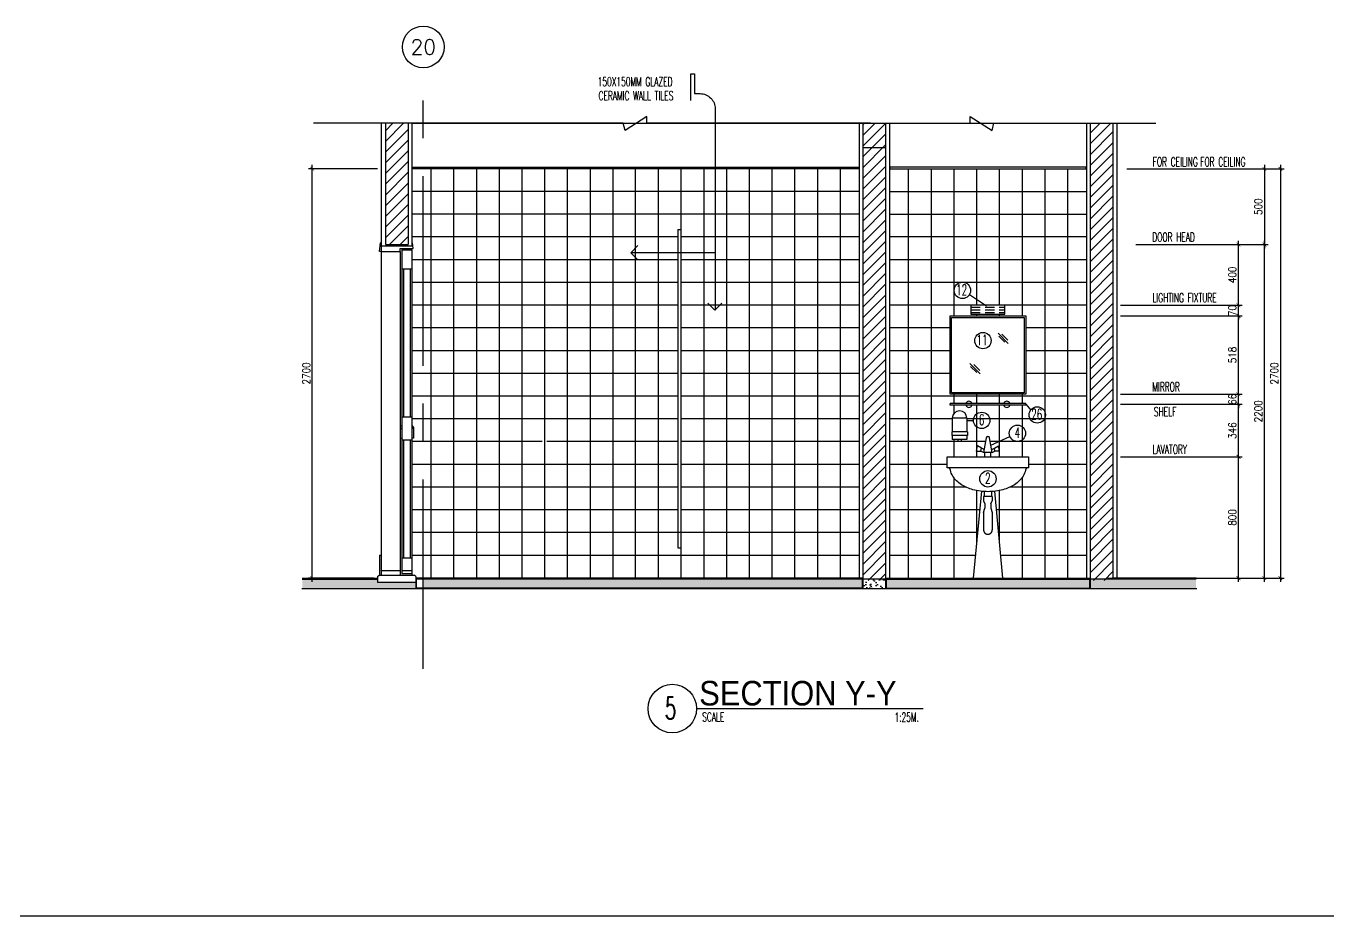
# Model space of a CAD drawing. Extents: x -171191 to -142314, y 196391 to 216316.
# Drawn here: x -162602 to -154013, y 196391 to 202261 of the extents above; entities that cross this region are included whole.
import ezdxf
from ezdxf.enums import TextEntityAlignment as Align

# ---------------------------------------------------------------- set-up
doc = ezdxf.new("R2010")
doc.units = 0
doc.header["$LTSCALE"] = 500
doc.header["$MEASUREMENT"] = 0
doc.linetypes.add('CENTERX2', pattern=[4, 2.5, -0.5, 0.5, -0.5])
doc.linetypes.add('HIDDEN2', pattern=[0.1875, 0.125, -0.0625])
doc.layers.get('0').update_dxf_attribs({"linetype": 'CONTINUOUS'})
doc.layers.get('DEFPOINTS').update_dxf_attribs({"linetype": 'CONTINUOUS'})
for name, color, linetype in [('A-SFIX', 2, 'CONTINUOUS'), ('AX-CR', 2, 'CONTINUOUS'), ('AX-TXT', 2, 'CONTINUOUS'), ('AXES', 11, 'CENTERX2'), ('Dimout', 4, 'CONTINUOUS'), ('DW', 7, 'CONTINUOUS'), ('ELE', 3, 'CONTINUOUS'), ('ELV', 7, 'CONTINUOUS'), ('FIX', 2, 'CONTINUOUS'), ('HATCH', 8, 'CONTINUOUS'), ('HatchA', 11, 'CONTINUOUS'), ('PART', 9, 'CONTINUOUS'), ('Plaster', 7, 'CONTINUOUS'), ('SANI', 2, 'CONTINUOUS'), ('Tile', 5, 'CONTINUOUS'), ('TITLE', 1, 'CONTINUOUS'), ('TXT', 2, 'CONTINUOUS'), ('TXT1', 2, 'CONTINUOUS'), ('WALL', 6, 'CONTINUOUS'), ('WallPartition', 2, 'CONTINUOUS'), ('Windows', 9, 'CONTINUOUS')]:
    doc.layers.add(name, color=color, linetype=linetype)
doc.styles.add('DIM', font='simplex.shx', dxfattribs={"width": 0.85})
doc.styles.add('ROMANS', font='romans.shx', dxfattribs={"width": 0.6})
doc.styles.add('TTXT', font='swisse.ttf', dxfattribs={"width": 0.9})
doc.dimstyles.new('DIM1-25', dxfattribs={"dimscale": 25, "dimtxt": 2, "dimasz": 1, "dimexe": 1, "dimexo": 1, "dimgap": 0.6, "dimtad": 1, "dimdec": 0, "dimdsep": 46, "dimtxsty": 'DIM', "dimblk1": 'ARCHTICK', "dimblk2": 'ARCHTICK', "dimsah": 1, "dimcen": 0.09, "dimdle": 1, "dimclrd": 256, "dimclrt": 2, "dimadec": 0, "dimazin": 0, "dimtfac": 1, "dimtdec": 0, "dimtix": 1, "dimtmove": 1, "dimatfit": 3, "dimldrblk": 'ARCHTICK', "dimfxl": 0, "dimtvp": 2, "dimtolj": 1, "dimtzin": 0, "dimarcsym": 0})
pattern_1 = [(45, (43431.857, -20939.98), (-35.355339, 35.355339), [])]
pattern_2 = [(142.5, (-363976.94, -43148.528), (1.574834, 48.170594), [0, -38, 0, -42.5, 0, -40.625]), (172.5, (-363976.94, -43148.53), (-44.244418, 70.553652), [0, -20.5, 0, -34.25, 0, -13.125]), (212.5, (-363946.19, -43148.53), (-77.8535465, 0.1414763), [0, -12.5, 0, -45, 0, -58.75]), (222.5, (-363946.19, -43148.53), (-75.153165, 21.941889), [0, -6.25, 0, -29.5, 0, -33.75])]

# ---------------------------------------------------------------- blocks, each defined once
blk = doc.blocks.new('A0-BOX')
at = {"layer": 'TITLE'}
blk.add_line((0, 0), (113.3, 0), dxfattribs=at)
blk = doc.blocks.new('_ARCHTICK')
at = {"color": 0, "linetype": 'ByBlock', "const_width": 0.15}
blk.add_lwpolyline([(-0.5, -0.5), (0.5, 0.5)], dxfattribs=at)
blk = doc.blocks.new('*D123')
at = {"layer": 'DEFPOINTS', "color": 0}
for p in [(-154432.2, 201319.2), (-154432.2, 198619.2), (-154326.3, 198619.2)]:
    blk.add_point(p, dxfattribs=at)
at = {"layer": 'Dimout', "lineweight": -2}
blk.add_line((-154326.3, 201344.2), (-154326.3, 198594.2), dxfattribs=at)
at = {"layer": 'Dimout', "color": 0, "lineweight": -2}
for p, q in [((-154407.2, 201319.2), (-154301.3, 201319.2)), ((-154407.2, 198619.2), (-154301.3, 198619.2))]:
    blk.add_line(p, q, dxfattribs=at)
at = {"layer": 'Dimout', "lineweight": -2, "xscale": 25, "yscale": 25, "zscale": 25}
for p, rotation in [((-154326.3, 201319.2), 90), ((-154326.3, 198619.2), 270)]:
    blk.add_blockref('_ARCHTICK', p, dxfattribs=dict(at, rotation=rotation))
at = {"layer": 'Dimout', "color": 2, "insert": (-154366.3, 199969.2), "char_height": 50, "attachment_point": 5, "rotation": 90, "style": 'DIM'}
blk.add_mtext('\\A1;2700', dxfattribs=at)
blk = doc.blocks.new('*D121')
at = {"layer": 'DEFPOINTS', "color": 0}
for p in [(-155364.1, 201319.2), (-155304.7, 200819.2), (-154432.2, 200819.2)]:
    blk.add_point(p, dxfattribs=at)
at = {"layer": 'Dimout', "lineweight": -2}
blk.add_line((-154432.2, 201344.2), (-154432.2, 200794.2), dxfattribs=at)
at = {"layer": 'Dimout', "color": 0, "lineweight": -2}
for p, q in [((-155339.1, 201319.2), (-154407.2, 201319.2)), ((-155279.7, 200819.2), (-154407.2, 200819.2))]:
    blk.add_line(p, q, dxfattribs=at)
at = {"layer": 'Dimout', "lineweight": -2, "xscale": 25, "yscale": 25, "zscale": 25}
for p, rotation in [((-154432.2, 201319.2), 90), ((-154432.2, 200819.2), 270)]:
    blk.add_blockref('_ARCHTICK', p, dxfattribs=dict(at, rotation=rotation))
at = {"layer": 'Dimout', "color": 2, "insert": (-154472.2, 201069.2), "char_height": 50, "attachment_point": 5, "rotation": 90, "style": 'DIM'}
blk.add_mtext('\\A1;500', dxfattribs=at)
blk = doc.blocks.new('walling')
at = {"layer": 'ELV'}
blk.add_line((0.1363, -1.1797), (-0.4198, -1.1797), dxfattribs=at)
blk.add_lwpolyline([(-0.025, -0.176), (-0.025, 0), (0, 0), (0, -0.1306), (0.0363, -0.1306, -0.414214), (0.1363, -0.2306), (0.1363, -1.5582)], format="xyb", dxfattribs=at)
at = {"layer": 'WALL'}
for p, q in [((-0.4198, -1.1797), (-0.3736, -1.1334)), ((-0.4198, -1.1797), (-0.3736, -1.2259)), ((0.1345, -1.56), (0.0882, -1.5137)), ((0.1345, -1.56), (0.1808, -1.5137))]:
    blk.add_line(p, q, dxfattribs=at)
at = {"layer": 'TXT', "style": 'ROMANS', "width": 0.6}
for s, p in [('150X150MM GLAZED', (-0.639, -0.0816)), ('CERAMIC WALL TILES', (-0.6331, -0.1746))]:
    blk.add_text(s, height=0.06, dxfattribs=at).set_placement(p)
blk = doc.blocks.new('*D34')
at = {"layer": 'DEFPOINTS', "color": 0}
for p in [(-160713.3, 201319.2), (-160258.1, 201319.2), (-160283.1, 198619.2)]:
    blk.add_point(p, dxfattribs=at)
at = {"layer": 'Dimout', "lineweight": -2}
blk.add_line((-160713.3, 198594.2), (-160713.3, 201344.2), dxfattribs=at)
at = {"layer": 'Dimout', "color": 0, "lineweight": -2}
for p, q in [((-160283.1, 201319.2), (-160738.3, 201319.2)), ((-160308.1, 198619.2), (-160738.3, 198619.2))]:
    blk.add_line(p, q, dxfattribs=at)
at = {"layer": 'Dimout', "lineweight": -2, "xscale": 25, "yscale": 25, "zscale": 25}
for p, rotation in [((-160713.3, 201319.2), 90), ((-160713.3, 198619.2), 270)]:
    blk.add_blockref('_ARCHTICK', p, dxfattribs=dict(at, rotation=rotation))
at = {"layer": 'Dimout', "color": 2, "insert": (-160753.3, 199969.2), "char_height": 50, "attachment_point": 5, "rotation": 90, "style": 'DIM'}
blk.add_mtext('\\A1;2700', dxfattribs=at)
blk = doc.blocks.new('*D129')
at = {"layer": 'DEFPOINTS', "color": 0}
for p in [(-155406.1, 199419.2), (-154603, 199419.2), (-155490.9, 198619.2)]:
    blk.add_point(p, dxfattribs=at)
at = {"layer": 'Dimout', "color": 0, "lineweight": -2}
for p, q in [((-155381.1, 199419.2), (-154578, 199419.2)), ((-155465.9, 198619.2), (-154578, 198619.2))]:
    blk.add_line(p, q, dxfattribs=at)
at = {"layer": 'Dimout', "lineweight": -2}
blk.add_line((-154603, 198594.2), (-154603, 199444.2), dxfattribs=at)
at = {"layer": 'Dimout', "lineweight": -2, "xscale": 25, "yscale": 25, "zscale": 25}
for p, rotation in [((-154603, 199419.2), 90), ((-154603, 198619.2), 270)]:
    blk.add_blockref('_ARCHTICK', p, dxfattribs=dict(at, rotation=rotation))
at = {"layer": 'Dimout', "color": 2, "insert": (-154643, 199019.2), "char_height": 50, "attachment_point": 5, "rotation": 90, "style": 'DIM'}
blk.add_mtext('\\A1;800', dxfattribs=at)
blk = doc.blocks.new('*D128')
at = {"layer": 'DEFPOINTS', "color": 0}
for p in [(-155406.1, 199765.6), (-154603, 199765.6), (-155406.1, 199419.2)]:
    blk.add_point(p, dxfattribs=at)
at = {"layer": 'Dimout', "lineweight": -2}
blk.add_line((-154603, 199394.2), (-154603, 199790.6), dxfattribs=at)
at = {"layer": 'Dimout', "color": 0, "lineweight": -2}
for p, q in [((-155381.1, 199765.6), (-154578, 199765.6)), ((-155381.1, 199419.2), (-154578, 199419.2))]:
    blk.add_line(p, q, dxfattribs=at)
at = {"layer": 'Dimout', "lineweight": -2, "xscale": 25, "yscale": 25, "zscale": 25}
for p, rotation in [((-154603, 199765.6), 90), ((-154603, 199419.2), 270)]:
    blk.add_blockref('_ARCHTICK', p, dxfattribs=dict(at, rotation=rotation))
at = {"layer": 'Dimout', "color": 2, "insert": (-154643, 199592.4), "char_height": 50, "attachment_point": 5, "rotation": 90, "style": 'DIM'}
blk.add_mtext('\\A1;346', dxfattribs=at)
blk = doc.blocks.new('*D127')
at = {"layer": 'DEFPOINTS', "color": 0}
for p in [(-155265.9, 200819.2), (-154603, 200819.2), (-155406.1, 200419.2)]:
    blk.add_point(p, dxfattribs=at)
at = {"layer": 'Dimout', "lineweight": -2}
blk.add_line((-154603, 200394.2), (-154603, 200844.2), dxfattribs=at)
at = {"layer": 'Dimout', "color": 0, "lineweight": -2}
for p, q in [((-155240.9, 200819.2), (-154578, 200819.2)), ((-155381.1, 200419.2), (-154578, 200419.2))]:
    blk.add_line(p, q, dxfattribs=at)
at = {"layer": 'Dimout', "lineweight": -2, "xscale": 25, "yscale": 25, "zscale": 25}
for p, rotation in [((-154603, 200819.2), 90), ((-154603, 200419.2), 270)]:
    blk.add_blockref('_ARCHTICK', p, dxfattribs=dict(at, rotation=rotation))
at = {"layer": 'Dimout', "color": 2, "insert": (-154643, 200619.2), "char_height": 50, "attachment_point": 5, "rotation": 90, "style": 'DIM'}
blk.add_mtext('\\A1;400', dxfattribs=at)
blk = doc.blocks.new('*D126')
at = {"layer": 'DEFPOINTS', "color": 0}
for p in [(-155406.1, 200419.2), (-154603, 200419.2), (-155406.1, 200349.2)]:
    blk.add_point(p, dxfattribs=at)
at = {"layer": 'Dimout', "color": 0, "lineweight": -2}
for p, q in [((-155381.1, 200419.2), (-154578, 200419.2)), ((-155381.1, 200349.2), (-154578, 200349.2))]:
    blk.add_line(p, q, dxfattribs=at)
at = {"layer": 'Dimout', "lineweight": -2}
for p, q in [((-154603, 200419.2), (-154603, 200444.2)), ((-154603, 200349.2), (-154603, 200419.2)), ((-154603, 200349.2), (-154603, 200324.2))]:
    blk.add_line(p, q, dxfattribs=at)
at = {"layer": 'Dimout', "lineweight": -2, "xscale": 25, "yscale": 25, "zscale": 25}
for p, rotation in [((-154603, 200419.2), 270), ((-154603, 200349.2), 90)]:
    blk.add_blockref('_ARCHTICK', p, dxfattribs=dict(at, rotation=rotation))
at = {"layer": 'Dimout', "color": 2, "insert": (-154643, 200384.2), "char_height": 50, "attachment_point": 5, "rotation": 90, "style": 'DIM'}
blk.add_mtext('\\A1;70', dxfattribs=at)
blk = doc.blocks.new('*D125')
at = {"layer": 'DEFPOINTS', "color": 0}
for p in [(-155406.1, 200349.2), (-154603, 200349.2), (-155406.1, 199831.5)]:
    blk.add_point(p, dxfattribs=at)
at = {"layer": 'Dimout', "color": 0, "lineweight": -2}
for p, q in [((-155381.1, 200349.2), (-154578, 200349.2)), ((-155381.1, 199831.5), (-154578, 199831.5))]:
    blk.add_line(p, q, dxfattribs=at)
at = {"layer": 'Dimout', "lineweight": -2}
blk.add_line((-154603, 199806.5), (-154603, 200374.2), dxfattribs=at)
at = {"layer": 'Dimout', "lineweight": -2, "xscale": 25, "yscale": 25, "zscale": 25}
for p, rotation in [((-154603, 200349.2), 90), ((-154603, 199831.5), 270)]:
    blk.add_blockref('_ARCHTICK', p, dxfattribs=dict(at, rotation=rotation))
at = {"layer": 'Dimout', "color": 2, "insert": (-154643, 200090.4), "char_height": 50, "attachment_point": 5, "rotation": 90, "style": 'DIM'}
blk.add_mtext('\\A1;518', dxfattribs=at)
blk = doc.blocks.new('*D124')
at = {"layer": 'DEFPOINTS', "color": 0}
for p in [(-155406.1, 199831.5), (-154603, 199831.5), (-155406.1, 199765.6)]:
    blk.add_point(p, dxfattribs=at)
at = {"layer": 'Dimout', "color": 0, "lineweight": -2}
for p, q in [((-155381.1, 199831.5), (-154578, 199831.5)), ((-155381.1, 199765.6), (-154578, 199765.6))]:
    blk.add_line(p, q, dxfattribs=at)
at = {"layer": 'Dimout', "lineweight": -2}
for p, q in [((-154603, 199831.5), (-154603, 199856.5)), ((-154603, 199765.6), (-154603, 199831.5)), ((-154603, 199765.6), (-154603, 199740.6))]:
    blk.add_line(p, q, dxfattribs=at)
at = {"layer": 'Dimout', "lineweight": -2, "xscale": 25, "yscale": 25, "zscale": 25}
for p, rotation in [((-154603, 199831.5), 270), ((-154603, 199765.6), 90)]:
    blk.add_blockref('_ARCHTICK', p, dxfattribs=dict(at, rotation=rotation))
at = {"layer": 'Dimout', "color": 2, "insert": (-154643, 199798.5), "char_height": 50, "attachment_point": 5, "rotation": 90, "style": 'DIM'}
blk.add_mtext('\\A1;66', dxfattribs=at)
blk = doc.blocks.new('*D122')
at = {"layer": 'DEFPOINTS', "color": 0}
for p in [(-155224.9, 200819.2), (-154432.2, 200819.2), (-155266.7, 198619.2)]:
    blk.add_point(p, dxfattribs=at)
at = {"layer": 'Dimout', "lineweight": -2}
blk.add_line((-154432.2, 198594.2), (-154432.2, 200844.2), dxfattribs=at)
at = {"layer": 'Dimout', "color": 0, "lineweight": -2}
for p, q in [((-155199.9, 200819.2), (-154407.2, 200819.2)), ((-155241.7, 198619.2), (-154407.2, 198619.2))]:
    blk.add_line(p, q, dxfattribs=at)
at = {"layer": 'Dimout', "lineweight": -2, "xscale": 25, "yscale": 25, "zscale": 25}
for p, rotation in [((-154432.2, 200819.2), 90), ((-154432.2, 198619.2), 270)]:
    blk.add_blockref('_ARCHTICK', p, dxfattribs=dict(at, rotation=rotation))
at = {"layer": 'Dimout', "color": 2, "insert": (-154472.2, 199719.2), "char_height": 50, "attachment_point": 5, "rotation": 90, "style": 'DIM'}
blk.add_mtext('\\A1;2200', dxfattribs=at)
blk = doc.blocks.new('A$C753C42D5')
at = {"layer": 'SANI', "linetype": 'Continuous'}
for p, q in [((0.1923, 0.8373), (0.1985, 0.8714)), ((0.225, 0.8568), (0.1985, 0.8714)), ((0.2568, 0.9248), (0.2394, 0.8287)), ((0.2968, 0.8287), (0.2793, 0.9248)), ((0.3112, 0.8568), (0.3377, 0.8714)), ((0.3439, 0.8373), (0.3377, 0.8714)), ((0.1923, 0.8373), (0.2215, 0.8373)), ((0.2215, 0.8373), (0.225, 0.8568)), ((0.2394, 0.8287), (0.2215, 0.8373)), ((0.2429, 0.8483), (0.225, 0.8568)), ((0.2968, 0.8287), (0.2394, 0.8287)), ((0.2489, 0.8), (0.2489, 0.8287)), ((0.2872, 0.8), (0.2872, 0.8287)), ((0.2933, 0.8483), (0.3112, 0.8568)), ((0.2968, 0.8287), (0.3147, 0.8373)), ((0.3147, 0.8373), (0.3112, 0.8568)), ((0.3439, 0.8373), (0.3147, 0.8373)), ((0.2252, 0.5724), (0.1713, 0)), ((0.3109, 0.5724), (0.3648, 0))]:
    blk.add_line(p, q, dxfattribs=at)
at = {"layer": 'SANI', "linetype": 'HIDDEN2'}
for p, q in [((0.2968, 0.5382), (0.2394, 0.5382)), ((0.2394, 0.5382), (0.2394, 0.5094)), ((0.2441, 0.57), (0.2441, 0.5382)), ((0.292, 0.57), (0.292, 0.5382)), ((0.2968, 0.5382), (0.2968, 0.5094)), ((0.2394, 0.5094), (0.2489, 0.4903)), ((0.2394, 0.4328), (0.2489, 0.4616)), ((0.2394, 0.4328), (0.2394, 0.3179)), ((0.2489, 0.4903), (0.2489, 0.4616)), ((0.2872, 0.4903), (0.2968, 0.5094)), ((0.2872, 0.4903), (0.2872, 0.4616)), ((0.2872, 0.4616), (0.2968, 0.4328)), ((0.2968, 0.4328), (0.2968, 0.3179))]:
    blk.add_line(p, q, dxfattribs=at)
at = {"layer": 'SANI', "linetype": 'Continuous'}
blk.add_lwpolyline([(0.5362, 0.8), (0.5362, 0.789), (0.5362, 0.7282), (0, 0.7282), (0, 0.789), (0, 0.8)], close=True, dxfattribs=at)
for points in [[(0.5158, 0.7124, -0.107261), (0.5003, 0.6716, -0.107169), (0.4442, 0.6162, -0.077294), (0.3677, 0.5829, -0.06439), (0.2685, 0.57, -0.06439), (0.1694, 0.5829, -0.077294), (0.0929, 0.6162, -0.107169), (0.0368, 0.6716, -0.107938), (0.0212, 0.7126, -0.000994)], [(0.517, 0.7282, -0.000994), (0.517, 0.7278, -0.145509)]]:
    blk.add_lwpolyline(points, format="xyb", dxfattribs=at)
for centre, radius, start, end in [((0.2681, 0.9226), 0.0115, 9.52728, 170.47272), ((0.0024, 0.709), 0.0191, 10.80776, 88.49148), ((0.5347, 0.709), 0.0191, 89.19364, 170.01956)]:
    blk.add_arc(centre, radius, start, end, dxfattribs=at)
at = {"layer": 'SANI', "linetype": 'HIDDEN2'}
blk.add_arc((0.2681, 0.3179), 0.0287, 180, 0, dxfattribs=at)
blk = doc.blocks.new('AXU')
at = {"layer": 'AX-CR'}
blk.add_circle((0, 350), 350, dxfattribs=at)
at = {"layer": 'AX-TXT', "style": 'ROMANS'}
blk.add_attdef('AX', text='', height=250, dxfattribs=at).set_placement((0, 350), align=Align.MIDDLE)

msp = doc.modelspace()

# ---------------------------------------------------------------- hatches: boundary and pattern name
at = {"layer": 'HATCH'}
h = msp.add_hatch(dxfattribs=at)
h.set_pattern_fill('AR-SAND', color=256, scale=25, style=0)
h.set_pattern_definition(pattern_2)
h.paths.add_polyline_path([(-155581.1, 198613.2), (-154882.2, 198613.2), (-154882.2, 198549.2), (-155581.1, 198549.2)])
h.paths.add_polyline_path([(-156927.1, 198613.2), (-155585.1, 198613.2), (-155585.1, 198553.2), (-156927.1, 198553.2)])
h.paths.add_polyline_path([(-159981.1, 198613.2), (-157085.1, 198613.2), (-157085.1, 198553.2), (-159981.1, 198553.2)])
h.paths.add_polyline_path([(-160780, 198613.2), (-160283.1, 198613.2), (-160283.1, 198589.2), (-160031.1, 198589.2), (-160031.1, 198549.2), (-160780, 198549.2)])
h = msp.add_hatch(dxfattribs=at)
h.set_pattern_fill('AR-SAND', color=256, scale=25, style=0)
h.set_pattern_definition(pattern_2)
h.paths.add_polyline_path([(-157081.1, 198549.2), (-157081.1, 198613.2), (-156931.1, 198613.2), (-156931.1, 198549.2)])
at = {"layer": 'HatchA'}
h = msp.add_hatch(dxfattribs=at)
h.set_pattern_fill('ANSI31', color=256, scale=400, style=0)
h.set_pattern_definition(pattern_1)
h.paths.add_polyline_path([(-160081.1, 201619.2), (-160231.1, 201619.2), (-160231.1, 200819.2), (-160081.1, 200819.2)])
h = msp.add_hatch(dxfattribs=at)
h.set_pattern_fill('ANSI31', color=256, scale=400, style=0)
h.set_pattern_definition(pattern_1)
h.paths.add_polyline_path([(-157081.1, 201456.8), (-156931.1, 201456.8), (-156931.1, 198604.2), (-157081.1, 198604.2)])
h.paths.add_polyline_path([(-157081.1, 201619.2), (-157031.1, 201619.2), (-156931.1, 201619.2), (-156931.1, 201456.8), (-157081.1, 201456.8)])
h = msp.add_hatch(dxfattribs=at)
h.set_pattern_fill('ANSI31', color=256, scale=400, style=0)
h.set_pattern_definition(pattern_1)
h.paths.add_polyline_path([(-155581.1, 201619.2), (-155431.1, 201619.2), (-155431.1, 198604.2), (-155581.1, 198604.2)])

# ---------------------------------------------------------------- linework, layer by layer
for p, q in [((-160052.4, 201329.2), (-157106.1, 201329.2)), ((-155609.8, 201329.2), (-156906.1, 201329.2))]:
    msp.add_line(p, q)
at = {"layer": 'A-SFIX'}
msp.add_line((-156351.9, 198619.2), (-156160.4, 198619.2), dxfattribs=at)
at = {"layer": 'AXES'}
msp.add_line((-159981.1, 198020.3), (-159981.1, 201984.7), dxfattribs=at)
at = {"layer": 'DW'}
for p, q in [((-156376.9, 200490.6), (-156264.8, 200414.8)), ((-156006.1, 199765.6), (-155973.6, 199726.9)), ((-156395, 199659.3), (-156351.1, 199659.3)), ((-156236.1, 199495.9), (-156110.3, 199552.4))]:
    msp.add_line(p, q, dxfattribs=at)
at = {"layer": 'ELE'}
for points in [[(-157031.1, 201619.2), (-158506.4, 201619.2), (-158506.4, 201664.4), (-158649.8, 201570.9), (-158661.7, 201619.2), (-158774.8, 201619.2), (-160704.5, 201619.2)], [(-157031.1, 201619.2), (-156372, 201619.2), (-156372, 201664.4), (-156228.6, 201570.9), (-156216.7, 201619.2), (-156103.6, 201619.2), (-155148, 201619.2)]]:
    msp.add_lwpolyline(points, dxfattribs=at)
at = {"layer": 'FIX'}
for p, q in [((-156121.4, 200167.2), (-156189.1, 200234.9)), ((-156123.9, 200189.3), (-156163.2, 200228.7)), ((-156143.5, 200174.6), (-156184.1, 200215.2)), ((-156307, 199967.5), (-156374.7, 200035.1)), ((-156329.2, 199974.9), (-156369.8, 200015.5)), ((-156309.5, 199989.6), (-156348.8, 200029))]:
    msp.add_line(p, q, dxfattribs=at)
at = {"layer": 'FIX', "color": 2}
for p, q in [((-156506.1, 199760.2), (-156506.1, 199771)), ((-156006.1, 199771), (-156506.1, 199771)), ((-156006.1, 199760.2), (-156506.1, 199760.2)), ((-156006.1, 199760.2), (-156006.1, 199771))]:
    msp.add_line(p, q, dxfattribs=at)
for points in [[(-156006.1, 200349.2), (-156006.1, 199831.5), (-156506.1, 199831.5), (-156506.1, 200349.2)], [(-156016.1, 200339.2), (-156016.1, 199841.5), (-156496.1, 199841.5), (-156496.1, 200339.2)]]:
    msp.add_lwpolyline(points, close=True, dxfattribs=at)
for centre in [(-156424.1, 200516.7), (-156288.9, 200185.7), (-156297.1, 199659.3), (-155930.3, 199695.8), (-156061.1, 199574.4), (-156255.8, 199274.1)]:
    msp.add_circle(centre, 54, dxfattribs=at)
for centre, start, end in [((-156381.1, 199765.6), 15.20227, 164.79773), ((-156381.1, 199765.6), 195.20227, 344.79773), ((-156131.1, 199765.6), 15.20227, 164.79773), ((-156131.1, 199765.6), 195.20227, 344.79773)]:
    msp.add_arc(centre, 20.6, start, end, dxfattribs=at)
at = {"layer": 'HATCH', "linetype": 'HIDDEN2'}
for p, q in [((-156368.6, 200407.2), (-156143.6, 200407.2)), ((-156368.6, 200389.2), (-156143.6, 200389.2)), ((-156368.6, 200371.2), (-156143.6, 200371.2))]:
    msp.add_line(p, q, dxfattribs=at)
at = {"layer": 'PART', "linetype": 'ByBlock'}
for p, q in [((-158301.1, 200919.2), (-158301.1, 198819.2)), ((-158281.1, 200919.2), (-158281.1, 198819.2)), ((-158301.1, 198819.2), (-158281.1, 198819.2))]:
    msp.add_line(p, q, dxfattribs=at)
at = {"layer": 'Plaster'}
for p, q in [((-160258.1, 201619.2), (-160258.1, 200811.8)), ((-160056.1, 201619.2), (-160056.1, 200811.8)), ((-160056.1, 201619.2), (-155606.1, 201619.2)), ((-157106.1, 201619.2), (-157106.1, 198619.2)), ((-156906.1, 201619.2), (-156906.1, 198619.2)), ((-155606.1, 201619.2), (-155606.1, 198619.2)), ((-155406.1, 201619.2), (-155406.1, 198619.2)), ((-160052.4, 201329.2), (-160052.4, 201319.2)), ((-160052.4, 201329.2), (-160052.4, 201319.2)), ((-157109.8, 201329.2), (-157109.8, 201319.2)), ((-157109.8, 201329.2), (-157109.8, 201319.2)), ((-156902.4, 201329.2), (-156902.4, 201319.2)), ((-156902.4, 201329.2), (-156902.4, 201319.2)), ((-155609.8, 201329.2), (-155609.8, 201319.2)), ((-155609.8, 201329.2), (-155609.8, 201319.2)), ((-160780, 198619.2), (-160283.1, 198619.2)), ((-160780, 198619.2), (-160283.1, 198619.2)), ((-160258.1, 198669.2), (-160132.6, 198669.2)), ((-160258.1, 198669.2), (-160132.6, 198669.2)), ((-157081.1, 198619.2), (-160031.1, 198619.2)), ((-157081.1, 198619.2), (-160031.1, 198619.2)), ((-157081.1, 198613.2), (-160031.1, 198613.2)), ((-157081.1, 198613.2), (-160031.1, 198613.2)), ((-156931.1, 198619.2), (-155581.1, 198619.2)), ((-156931.1, 198619.2), (-155581.1, 198619.2)), ((-156931.1, 198613.2), (-155581.1, 198613.2)), ((-156931.1, 198613.2), (-155581.1, 198613.2)), ((-154882.2, 198619.2), (-155431.1, 198619.2)), ((-154882.2, 198619.2), (-155431.1, 198619.2))]:
    msp.add_line(p, q, dxfattribs=at)
at = {"layer": 'SANI'}
for p, q in [((-156123.5, 200349.2), (-156105.4, 200349.2)), ((-156490.9, 199674.8), (-156490.9, 199583.8)), ((-156395, 199674.8), (-156490.9, 199674.8)), ((-156395, 199674.8), (-156395, 199583.8)), ((-156494.7, 199583.8), (-156494.7, 199560.8)), ((-156391.1, 199583.8), (-156494.7, 199583.8)), ((-156391.1, 199560.8), (-156494.7, 199560.8)), ((-156490.9, 199560.8), (-156490.9, 199532.5)), ((-156395, 199532.5), (-156490.9, 199532.5)), ((-156453.5, 199532.5), (-156453.5, 199520.9)), ((-156432.4, 199532.5), (-156432.4, 199520.9)), ((-156395, 199560.8), (-156395, 199532.5)), ((-156391.1, 199583.8), (-156391.1, 199560.8)), ((-156432.4, 199520.9), (-156453.5, 199520.9))]:
    msp.add_line(p, q, dxfattribs=at)
at = {"layer": 'SANI', "color": 6}
msp.add_line((-158178.4, 197758.6), (-156682.3, 197758.6), dxfattribs=at)
at = {"layer": 'SANI'}
msp.add_lwpolyline([(-156368.6, 200359.2), (-156143.6, 200359.2), (-156143.6, 200419.2), (-156368.6, 200419.2)], close=True, dxfattribs=at)
msp.add_arc((-156442.9, 199674.8), 47.9, 0, 180, dxfattribs=at)
at = {"layer": 'Tile'}
for p, q in [((-157106.1, 201319.2), (-160056.1, 201319.2)), ((-159931.1, 201319.2), (-159931.1, 198619.2)), ((-159781.1, 201319.2), (-159781.1, 198619.2)), ((-159631.1, 201319.2), (-159631.1, 198619.2)), ((-159481.1, 201319.2), (-159481.1, 198619.2)), ((-159331.1, 201319.2), (-159331.1, 198619.2)), ((-159181.1, 201319.2), (-159181.1, 198619.2)), ((-159031.1, 201319.2), (-159031.1, 198619.2)), ((-158881.1, 201319.2), (-158881.1, 198619.2)), ((-158731.1, 201319.2), (-158731.1, 198619.2)), ((-158581.1, 198619.2), (-158581.1, 201319.2)), ((-158431.1, 201319.2), (-158431.1, 198619.2)), ((-158281.1, 201319.2), (-158281.1, 198619.2)), ((-158131.1, 201319.2), (-158131.1, 198619.2)), ((-157981.1, 201319.2), (-157981.1, 198619.2)), ((-157831.1, 201319.2), (-157831.1, 198619.2)), ((-157681.1, 201319.2), (-157681.1, 198619.2)), ((-157531.1, 201319.2), (-157531.1, 198619.2)), ((-157381.1, 201319.2), (-157381.1, 198619.2)), ((-157231.1, 201319.2), (-157231.1, 198619.2)), ((-156906.1, 201319.2), (-155606.1, 201319.2)), ((-156781.1, 201319.2), (-156781.1, 198619.2)), ((-156631.1, 201319.2), (-156631.1, 198619.2)), ((-156481.1, 201319.2), (-156481.1, 200349.2)), ((-156331.1, 201319.2), (-156331.1, 200419.2)), ((-156181.1, 201319.2), (-156181.1, 200419.2)), ((-156031.1, 201319.2), (-156031.1, 200349.2)), ((-155881.1, 201319.2), (-155881.1, 198619.2)), ((-155731.1, 201319.2), (-155731.1, 198619.2)), ((-157106.1, 201169.2), (-160056.1, 201169.2)), ((-156906.1, 201169.2), (-155606.1, 201169.2)), ((-157106.1, 201019.2), (-160056.1, 201019.2)), ((-156906.1, 201019.2), (-155606.1, 201019.2)), ((-158301.1, 200869.2), (-160056.1, 200869.2)), ((-157106.1, 200869.2), (-158281.1, 200869.2)), ((-155606.1, 200869.2), (-156906.1, 200869.2)), ((-158301.1, 200719.2), (-160056.1, 200719.2)), ((-157106.1, 200719.2), (-158281.1, 200719.2)), ((-155606.1, 200719.2), (-156906.1, 200719.2)), ((-158301.1, 200569.2), (-160056.1, 200569.2)), ((-157106.1, 200569.2), (-158281.1, 200569.2)), ((-155606.1, 200569.2), (-156906.1, 200569.2)), ((-158301.1, 200419.2), (-160056.1, 200419.2)), ((-157106.1, 200419.2), (-158281.1, 200419.2)), ((-156368.6, 200419.2), (-156906.1, 200419.2)), ((-155606.1, 200419.2), (-156143.6, 200419.2)), ((-156331.1, 200359.2), (-156331.1, 200349.2)), ((-156181.1, 200359.2), (-156181.1, 200349.2)), ((-158301.1, 200269.2), (-160056.1, 200269.2)), ((-157106.1, 200269.2), (-158281.1, 200269.2)), ((-156506.1, 200269.2), (-156906.1, 200269.2)), ((-155606.1, 200269.2), (-156006.1, 200269.2)), ((-158301.1, 200119.2), (-160056.1, 200119.2)), ((-157106.1, 200119.2), (-158281.1, 200119.2)), ((-156506.1, 200119.2), (-156906.1, 200119.2)), ((-155606.1, 200119.2), (-156006.1, 200119.2)), ((-158301.1, 199969.2), (-160056.1, 199969.2)), ((-157106.1, 199969.2), (-158281.1, 199969.2)), ((-156506.1, 199969.2), (-156906.1, 199969.2)), ((-155606.1, 199969.2), (-156006.1, 199969.2)), ((-158301.1, 199819.2), (-160056.1, 199819.2)), ((-157106.1, 199819.2), (-158281.1, 199819.2)), ((-155606.1, 199819.2), (-156906.1, 199819.2)), ((-156481.1, 199831.5), (-156481.1, 199771)), ((-156331.1, 199831.5), (-156331.1, 199771)), ((-156181.1, 199831.5), (-156181.1, 199771)), ((-156031.1, 199831.5), (-156031.1, 199771)), ((-156481.1, 199760.2), (-156481.1, 199703.8)), ((-156331.1, 199760.2), (-156331.1, 199419.2)), ((-156181.1, 199760.2), (-156181.1, 199419.2)), ((-156031.1, 199760.2), (-156031.1, 199419.2)), ((-158301.1, 199669.2), (-160056.1, 199669.2)), ((-157106.1, 199669.2), (-158281.1, 199669.2)), ((-156490.5, 199669.2), (-156906.1, 199669.2)), ((-155606.1, 199669.2), (-156395.3, 199669.2)), ((-156481.1, 199532.5), (-156481.1, 199419.2)), ((-159196.9, 199519.2), (-160056.1, 199519.2)), ((-158301.1, 199519.2), (-159165.3, 199519.2)), ((-157106.1, 199519.2), (-158281.1, 199519.2)), ((-156271.9, 199519.2), (-156906.1, 199519.2)), ((-155606.1, 199519.2), (-156240.3, 199519.2)), ((-158301.1, 199369.2), (-160056.1, 199369.2)), ((-157106.1, 199369.2), (-158281.1, 199369.2)), ((-156524.2, 199369.2), (-156906.1, 199369.2)), ((-155606.1, 199369.2), (-155988, 199369.2)), ((-156481.1, 199282.2), (-156481.1, 198619.2)), ((-156031.1, 199281.1), (-156031.1, 198619.2)), ((-158301.1, 199219.2), (-160056.1, 199219.2)), ((-157106.1, 199219.2), (-158281.1, 199219.2)), ((-156401.9, 199219.2), (-156906.1, 199219.2)), ((-156331.1, 199196.6), (-156331.1, 198850.2)), ((-156181.1, 199196.4), (-156181.1, 198850.2)), ((-155606.1, 199219.2), (-156109.4, 199219.2)), ((-158301.1, 199069.2), (-160056.1, 199069.2)), ((-157106.1, 199069.2), (-158281.1, 199069.2)), ((-156310.5, 199069.2), (-156906.1, 199069.2)), ((-155606.1, 199069.2), (-156201.7, 199069.2)), ((-157106.1, 198919.2), (-160056.1, 198919.2)), ((-156324.6, 198919.2), (-156906.1, 198919.2)), ((-155606.1, 198919.2), (-156187.6, 198919.2)), ((-157106.1, 198769.2), (-160056.1, 198769.2)), ((-156338.7, 198769.2), (-156906.1, 198769.2)), ((-155606.1, 198769.2), (-156173.5, 198769.2))]:
    msp.add_line(p, q, dxfattribs=at)
at = {"layer": 'TITLE', "color": 6}
msp.add_circle((-158338.4, 197758.6), 160, dxfattribs=at)
at = {"layer": 'WALL'}
for p, q in [((-160231.1, 201619.2), (-160231.1, 200819.2)), ((-160081.1, 201619.2), (-160081.1, 200819.2)), ((-157081.1, 201619.2), (-157081.1, 198549.2)), ((-156931.1, 201619.2), (-156931.1, 198549.2)), ((-155581.1, 201619.2), (-155581.1, 198549.2)), ((-155431.1, 201619.2), (-155431.1, 198613.2)), ((-160231.1, 200819.2), (-160081.1, 200819.2)), ((-160780, 198613.2), (-160283.1, 198613.2)), ((-160780, 198613.2), (-160283.1, 198613.2)), ((-160283.1, 198629.2), (-160273.1, 198639.2)), ((-160283.1, 198629.2), (-160283.1, 198589.2)), ((-160031.1, 198589.2), (-160283.1, 198589.2)), ((-160273.1, 198639.2), (-160041.1, 198639.2)), ((-160031.1, 198629.2), (-160041.1, 198639.2)), ((-160031.1, 198629.2), (-160031.1, 198589.2)), ((-160027.1, 198613.2), (-160031.1, 198613.2)), ((-160031.1, 198589.2), (-160031.1, 198549.2)), ((-160027.1, 198613.2), (-160027.1, 198553.2)), ((-157085.1, 198613.2), (-157085.1, 198553.2)), ((-156931.1, 198613.2), (-157081.1, 198613.2)), ((-156931.1, 198613.2), (-157081.1, 198613.2)), ((-156927.1, 198613.2), (-156927.1, 198553.2)), ((-155585.1, 198613.2), (-155585.1, 198553.2)), ((-154882.2, 198613.2), (-155581.1, 198613.2)), ((-154882.2, 198613.2), (-155581.1, 198613.2)), ((-154878.1, 198549.2), (-160781.5, 198549.2)), ((-157085.1, 198553.2), (-160027.1, 198553.2)), ((-156927.1, 198553.2), (-155585.1, 198553.2))]:
    msp.add_line(p, q, dxfattribs=at)
at = {"layer": 'WallPartition', "linetype": 'HIDDEN2', "const_width": 2}
for points in [[(-160029.1, 198613.2), (-160029.1, 198551.2), (-157083.1, 198551.2), (-157083.1, 198613.2)], [(-155583.1, 198613.2), (-155583.1, 198551.2), (-156929.1, 198551.2), (-156929.1, 198613.2)]]:
    msp.add_lwpolyline(points, dxfattribs=at)
at = {"layer": 'Windows'}
for p, q in [((-156931.1, 201456.8), (-157081.1, 201456.8)), ((-158301.1, 200919.2), (-158281.1, 200919.2)), ((-160269.5, 200774.6), (-160262.7, 200830.1)), ((-160258.1, 200830.1), (-160262.7, 200830.1)), ((-160056.1, 200830.1), (-160051.5, 200830.1)), ((-160047, 200793.2), (-160051.5, 200830.1)), ((-160258.1, 200774.6), (-160269.5, 200774.6)), ((-160258.1, 200811.8), (-160258.1, 198639.2)), ((-160258.1, 200811.8), (-160056.1, 200811.8)), ((-160258.1, 200774.6), (-160132.6, 200774.6)), ((-160132.6, 200793.2), (-160047, 200793.2)), ((-160132.6, 200774.6), (-160132.6, 200793.2)), ((-160132.6, 200774.6), (-160132.6, 199618.2)), ((-160123.4, 200783.9), (-160123.4, 198648.5)), ((-160123.4, 200783.9), (-160056.1, 200783.9)), ((-160056.1, 200783.9), (-160056.1, 198639.2)), ((-160123.4, 200658.5), (-160056.1, 200658.5)), ((-160112.3, 200658.5), (-160112.3, 199681.9)), ((-160067.2, 200658.5), (-160067.2, 199681.9)), ((-160123.4, 199681.9), (-160056.1, 199681.9)), ((-160133.3, 199614.4), (-160133.3, 199541.6)), ((-160133.3, 199541.6), (-160123.4, 199541.6)), ((-160132.6, 199541.6), (-160132.6, 198639.2)), ((-160046.2, 199541.6), (-160056.1, 199541.6)), ((-160046.2, 199614.4), (-160046.2, 199541.6)), ((-160123.4, 199530.8), (-160056.1, 199530.8)), ((-160112.3, 199530.8), (-160112.3, 198753.9)), ((-160067.2, 199530.8), (-160067.2, 198753.9)), ((-160269.2, 198769.2), (-160269.2, 198639.2)), ((-160258.1, 198769.2), (-160269.2, 198769.2)), ((-160269.2, 198769.2), (-160269.2, 198659.2)), ((-160258.1, 198769.2), (-160269.2, 198769.2)), ((-160123.4, 198753.9), (-160056.1, 198753.9)), ((-160123.4, 198753.9), (-160056.1, 198753.9)), ((-160123.4, 198668.5), (-160056.1, 198668.5)), ((-160123.4, 198648.5), (-160056.1, 198648.5)), ((-159084.4, 198619.2), (-159277.9, 198619.2)), ((-156931.1, 198613.2), (-155581.1, 198613.2))]:
    msp.add_line(p, q, dxfattribs=at)
for centre, start, end in [((-160123.4, 199614.4), 90, 270), ((-160056.1, 199614.4), 270, 90)]:
    msp.add_arc(centre, 9.89, start, end, dxfattribs=at)

# ---------------------------------------------------------------- block references
at = {"xscale": 250, "yscale": 250, "zscale": 250}
msp.add_blockref('A0-BOX', (-171191.3, 196390.7), dxfattribs=at)
at = {"layer": 'AXES'}
ref = msp.add_blockref('AXU', (-159981.1, 202260.7), dxfattribs=dict(at, xscale=0.3942857143119909, yscale=0.3942857142828871, zscale=0.3942857142857143, rotation=180))
ref.add_attrib('AX', '20', dxfattribs={"layer": 'AX-TXT', "color": 6, "height": 98.57, "style": 'ROMANS'}).set_placement((-159981.1, 202122.7), align=Align.MIDDLE)
at = {"layer": 'WALL', "xscale": 1000, "yscale": 1000, "zscale": 1000}
msp.add_blockref('walling', (-158191.5, 201945.5), dxfattribs=at)
at = {"layer": 'WallPartition', "xscale": 1000, "yscale": 1000, "zscale": 1000}
msp.add_blockref('A$C753C42D5', (-156524.2, 198619.2), dxfattribs=at)

# ---------------------------------------------------------------- texts
at = {"layer": 'TITLE', "style": 'ROMANS', "width": 0.6}
msp.add_text('5', height=143.9, dxfattribs=at).set_placement((-158387.2, 197689))
at = {"layer": 'TXT', "style": 'ROMANS', "width": 0.6}
for s, height, p in [('FOR CEILING', 60, (-155168.8, 201334.8)), ('FOR CEILING', 60, (-154854.6, 201334.8)), ('DOOR HEAD', 60, (-155171.1, 200838.4)), ('12', 70, (-156465.6, 200485.8)), ('LIGHTING FIXTURE', 60, (-155170.8, 200438.4)), ('11', 70, (-156330.3, 200154.8)), ('MIRROR', 60, (-155170.9, 199850.8)), ('26', 70, (-155970.1, 199664.9)), ('SHELF', 60, (-155160.9, 199686.3)), ('6', 70, (-156315.4, 199628.4)), ('4', 70, (-156079.4, 199543.6)), ('LAVATORY', 60, (-155170.2, 199438.4)), ('2', 70, (-156274.1, 199243.2)), ('SCALE', 60, (-158140.7, 197673.1)), ('1:25M.', 60, (-156872.1, 197671.7))]:
    msp.add_text(s, height=height, dxfattribs=at).set_placement(p)
at = {"layer": 'TXT1', "color": 6, "style": 'TTXT', "width": 0.9}
msp.add_text('SECTION Y-Y', height=162.094, dxfattribs=at).set_placement((-158160.6, 197779))

# ---------------------------------------------------------------- dimensions: what is measured, and where the dimension line sits
at = {"layer": 'Dimout'}
for base, p1, p2, picture, middle in [((-160713.3, 201319.2), (-160283.1, 198619.2), (-160258.1, 201319.2), '*D34', (-160753.3, 199969.2)), ((-154432.2, 200819.2), (-155364.1, 201319.2), (-155304.7, 200819.2), '*D121', (-154472.2, 201069.2)), ((-154326.3, 198619.2), (-154432.2, 201319.2), (-154432.2, 198619.2), '*D123', (-154366.3, 199969.2)), ((-154603, 200819.2), (-155406.1, 200419.2), (-155265.9, 200819.2), '*D127', (-154643, 200619.2)), ((-154432.2, 200819.2), (-155266.7, 198619.2), (-155224.9, 200819.2), '*D122', (-154472.2, 199719.2)), ((-154603, 200419.2), (-155406.1, 200349.2), (-155406.1, 200419.2), '*D126', (-154643, 200384.2)), ((-154603, 200349.2), (-155406.1, 199831.5), (-155406.1, 200349.2), '*D125', (-154643, 200090.4)), ((-154603, 199831.5), (-155406.1, 199765.6), (-155406.1, 199831.5), '*D124', (-154643, 199798.5)), ((-154603, 199765.6), (-155406.1, 199419.2), (-155406.1, 199765.6), '*D128', (-154643, 199592.4)), ((-154603, 199419.2), (-155490.9, 198619.2), (-155406.1, 199419.2), '*D129', (-154643, 199019.2))]:
    dim = msp.add_linear_dim(base=base, p1=p1, p2=p2, angle=90, dimstyle='DIM1-25', dxfattribs=at)
    dim.commit()
    dim.dimension.update_dxf_attribs({"geometry": picture, "text_midpoint": middle})

doc.saveas('drawing.dxf')
